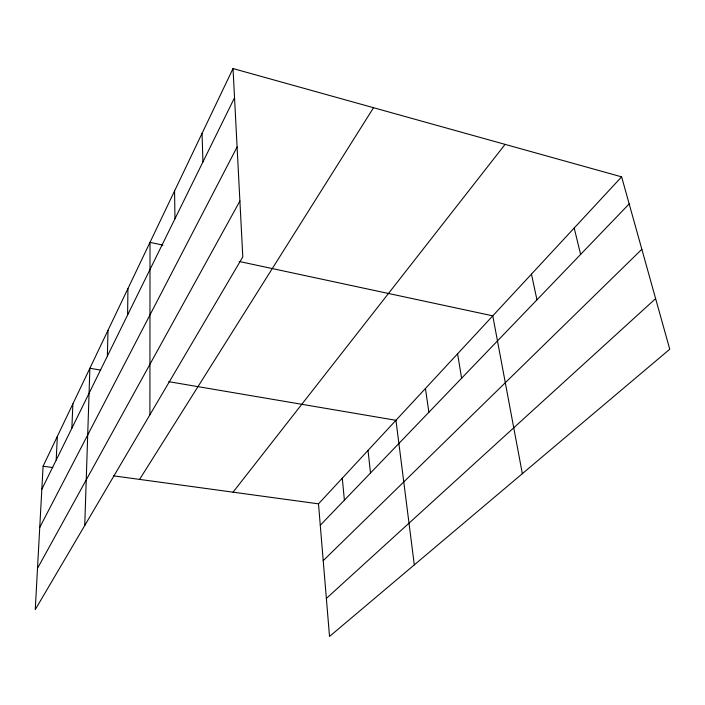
<?xml version="1.0" encoding="UTF-8"?>
<svg xmlns="http://www.w3.org/2000/svg" width="705" height="705" viewBox="0 0 705 705"><rect width="100%" height="100%" fill="white"/><g stroke="black" fill="none" stroke-linecap="round" stroke-linejoin="round"><path stroke-width="1.06" d="M149.909 414.769L150.015 242.344L162.925 245.111M127.605 314.985L127.94 288.565M107.389 356.051L107.997 330.328M84.75 525.498L89.879 368.266L100.665 370.099M71.875 428.199L72.871 403.868M56.197 460.065L57.334 436.395M233.02 68.552L43.093 466.225L35.25 609.613L242.802 256.911L233.02 68.552L621.625 176.858L669.75 349.231L329.526 636.448L318.493 503.846L621.625 176.858M41.833 489.252L234.536 97.731M39.744 527.428L237.092 146.993M37.506 568.327L239.903 201.004M139.59 479.409L373.527 107.715M233.055 492.178L505.088 144.375M320.273 525.251L629.177 203.904M323.216 560.651L641.85 249.279M326.362 598.43L655.624 298.62M43.093 466.225L52.893 467.565M113.672 475.866L318.493 503.846M168.715 381.669L395.946 420.295L414.302 564.872M239.136 261.458L492.777 315.84L522.343 473.672M574.196 228.023L580.62 254.417M531.464 274.113L536.954 299.845M457.589 353.804L461.608 378.224M425.432 388.49L428.878 412.275M368.019 450.424L370.513 472.985M342.277 478.184L344.392 500.153M202.053 133.386L202.934 161.921M174.567 190.932L174.955 218.779"/></g></svg>
